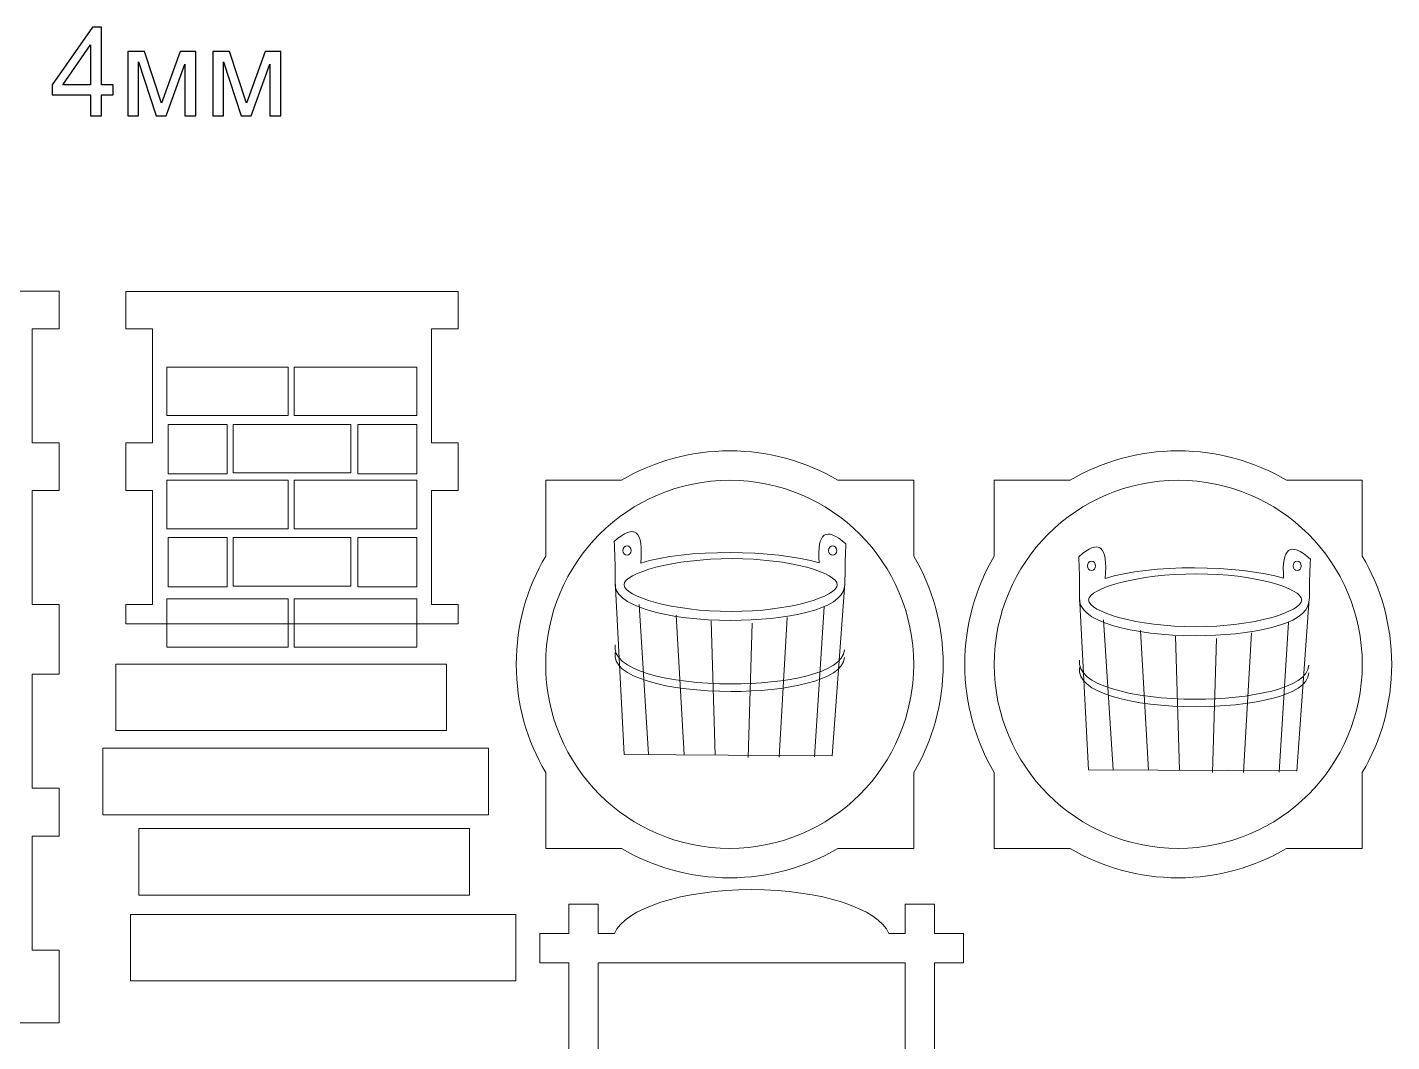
# Model space of a CAD drawing. Header units: centimetres. Extents: x -194 to -71, y -132 to -32.
# Drawn here: x -127.72 to -107.2, y -46.94 to -31.69 of the extents above; entities that cross this region are included whole.
import ezdxf

# ---------------------------------------------------------------- set-up
doc = ezdxf.new("R2010")
doc.units = ezdxf.units.CM
doc.header["$MEASUREMENT"] = 0
doc.layers.add('Layer 1', color=7, linetype='Continuous')

msp = doc.modelspace()

# ---------------------------------------------------------------- linework, layer by layer
at = {"layer": 'Layer 1', "color": 242, "lineweight": 20}
for points in [[(-125.6229, -37.52783), (-123.79784, -37.52783), (-123.79784, -36.79759), (-125.6229, -36.79759), (-125.6229, -37.52783)], [(-123.7101, -37.52783), (-121.86156, -37.52783), (-121.86156, -36.79759), (-123.7101, -36.79759), (-123.7101, -37.52783)], [(-125.60576, -38.40096), (-124.71358, -38.40096), (-124.71358, -37.66012), (-125.60576, -37.66012), (-125.60576, -38.40096)], [(-124.62491, -38.39036), (-122.85523, -38.39036), (-122.85523, -37.66012), (-124.62491, -37.66012), (-124.62491, -38.39036)], [(-122.75266, -38.40096), (-121.86048, -38.40096), (-121.86048, -37.66012), (-122.75266, -37.66012), (-122.75266, -38.40096)], [(-125.6229, -39.22911), (-123.79784, -39.22911), (-123.79784, -38.49887), (-125.6229, -38.49887), (-125.6229, -39.22911)], [(-123.7101, -39.22911), (-121.86156, -39.22911), (-121.86156, -38.49887), (-123.7101, -38.49887), (-123.7101, -39.22911)], [(-125.60576, -40.10224), (-124.71358, -40.10224), (-124.71358, -39.3614), (-125.60576, -39.3614), (-125.60576, -40.10224)], [(-124.62491, -40.09164), (-122.85523, -40.09164), (-122.85523, -39.3614), (-124.62491, -39.3614), (-124.62491, -40.09164)], [(-122.75266, -40.10224), (-121.86048, -40.10224), (-121.86048, -39.3614), (-122.75266, -39.3614), (-122.75266, -40.10224)], [(-125.6229, -41.0124), (-123.79784, -41.0124), (-123.79784, -40.28216), (-125.6229, -40.28216), (-125.6229, -41.0124)], [(-123.7101, -41.0124), (-121.86156, -41.0124), (-121.86156, -40.28216), (-123.7101, -40.28216), (-123.7101, -41.0124)]]:
    msp.add_lwpolyline(points, close=True, dxfattribs=at)
at = {"layer": 'Layer 1', "color": 250, "lineweight": 20}
for points in [[(-126.39009, -42.26379), (-121.41881, -42.26379), (-121.41881, -41.26381), (-126.39009, -41.26381), (-126.39009, -42.26379)], [(-126.58502, -43.53114), (-120.78504, -43.53114), (-120.78504, -42.53116), (-126.58502, -42.53116), (-126.58502, -43.53114)], [(-126.04365, -44.73766), (-121.07237, -44.73766), (-121.07237, -43.73768), (-126.04365, -43.73768), (-126.04365, -44.73766)], [(-126.17227, -46.02882), (-120.37229, -46.02882), (-120.37229, -45.02884), (-126.17227, -45.02884), (-126.17227, -46.02882)]]:
    msp.add_lwpolyline(points, close=True, dxfattribs=at)
for centre, ratio in [((-118.70108, -39.55819), 0.87104137), ((-115.60745, -39.55819), 0.87089872), ((-111.71475, -39.78797), 0.87104137), ((-108.62112, -39.78797), 0.87089872)]:
    msp.add_ellipse(centre, major_axis=(0, 0.0701), ratio=ratio, dxfattribs=at)
at = {"layer": 'Layer 1', "color": 250}
for points, knots in [([(-126.77231, -33.01926), (-126.77231, -33.01926), (-126.77231, -32.70124), (-126.77231, -32.70124), (-126.77231, -32.70124), (-126.77231, -32.70124), (-127.35069, -32.70124), (-127.35069, -32.70124), (-127.35069, -32.70124), (-127.35069, -32.70124), (-127.35069, -32.5506), (-127.35069, -32.5506), (-127.35069, -32.5506), (-127.35069, -32.5506), (-126.74255, -31.68767), (-126.74255, -31.68767), (-126.74255, -31.68767), (-126.74255, -31.68767), (-126.60865, -31.68767), (-126.60865, -31.68767), (-126.60865, -31.68767), (-126.60865, -31.68767), (-126.60865, -32.5506), (-126.60865, -32.5506), (-126.60865, -32.5506), (-126.60865, -32.5506), (-126.42825, -32.5506), (-126.42825, -32.5506), (-126.42825, -32.5506), (-126.42825, -32.5506), (-126.42825, -32.70124), (-126.42825, -32.70124), (-126.42825, -32.70124), (-126.42825, -32.70124), (-126.60865, -32.70124), (-126.60865, -32.70124), (-126.60865, -32.70124), (-126.60865, -32.70124), (-126.60865, -33.01926), (-126.60865, -33.01926), (-126.60865, -33.01926), (-126.60865, -33.01926), (-126.77231, -33.01926), (-126.77231, -33.01926)], [0, 0, 0, 0, 0.08333333, 0.08333333, 0.08333333, 0.08333333, 0.16666667, 0.16666667, 0.16666667, 0.16666667, 0.25, 0.25, 0.25, 0.25, 0.33333333, 0.33333333, 0.33333333, 0.33333333, 0.41666667, 0.41666667, 0.41666667, 0.41666667, 0.5, 0.5, 0.5, 0.5, 0.58333333, 0.58333333, 0.58333333, 0.58333333, 0.66666667, 0.66666667, 0.66666667, 0.66666667, 0.75, 0.75, 0.75, 0.75, 0.83333333, 0.83333333, 0.83333333, 0.83333333, 1, 1, 1, 1]), ([(-126.77231, -32.5506), (-126.77231, -32.5506), (-126.77231, -31.95145), (-126.77231, -31.95145), (-126.77231, -31.95145), (-126.77231, -31.95145), (-127.18982, -32.5506), (-127.18982, -32.5506), (-127.18982, -32.5506), (-127.18982, -32.5506), (-126.77231, -32.5506), (-126.77231, -32.5506)], [0, 0, 0, 0, 0.25, 0.25, 0.25, 0.25, 0.5, 0.5, 0.5, 0.5, 1, 1, 1, 1]), ([(-126.21035, -32.05404), (-126.21035, -32.05404), (-125.95866, -32.05404), (-125.95866, -32.05404), (-125.95866, -32.05404), (-125.95866, -32.05404), (-125.70356, -32.82646), (-125.70356, -32.82646), (-125.70356, -32.82646), (-125.70356, -32.82646), (-125.42119, -32.05404), (-125.42119, -32.05404), (-125.42119, -32.05404), (-125.42119, -32.05404), (-125.18748, -32.05404), (-125.18748, -32.05404), (-125.18748, -32.05404), (-125.18748, -32.05404), (-125.18748, -33.01926), (-125.18748, -33.01926), (-125.18748, -33.01926), (-125.18748, -33.01926), (-125.35114, -33.01926), (-125.35114, -33.01926), (-125.35114, -33.01926), (-125.35114, -33.01926), (-125.35114, -32.24219), (-125.35114, -32.24219), (-125.35114, -32.24219), (-125.35114, -32.24219), (-125.63537, -33.01926), (-125.63537, -33.01926), (-125.63537, -33.01926), (-125.63537, -33.01926), (-125.78167, -33.01926), (-125.78167, -33.01926), (-125.78167, -33.01926), (-125.78167, -33.01926), (-126.05041, -32.205), (-126.05041, -32.205), (-126.05041, -32.205), (-126.05041, -32.205), (-126.05041, -33.01926), (-126.05041, -33.01926), (-126.05041, -33.01926), (-126.05041, -33.01926), (-126.21035, -33.01926), (-126.21035, -33.01926), (-126.21035, -33.01926), (-126.21035, -33.01926), (-126.21035, -32.05404), (-126.21035, -32.05404)], [0, 0, 0, 0, 0.07142857, 0.07142857, 0.07142857, 0.07142857, 0.14285714, 0.14285714, 0.14285714, 0.14285714, 0.21428571, 0.21428571, 0.21428571, 0.21428571, 0.28571429, 0.28571429, 0.28571429, 0.28571429, 0.35714286, 0.35714286, 0.35714286, 0.35714286, 0.42857143, 0.42857143, 0.42857143, 0.42857143, 0.5, 0.5, 0.5, 0.5, 0.57142857, 0.57142857, 0.57142857, 0.57142857, 0.64285714, 0.64285714, 0.64285714, 0.64285714, 0.71428571, 0.71428571, 0.71428571, 0.71428571, 0.78571429, 0.78571429, 0.78571429, 0.78571429, 0.85714286, 0.85714286, 0.85714286, 0.85714286, 1, 1, 1, 1]), ([(-124.93177, -32.05404), (-124.93177, -32.05404), (-124.68008, -32.05404), (-124.68008, -32.05404), (-124.68008, -32.05404), (-124.68008, -32.05404), (-124.42498, -32.82646), (-124.42498, -32.82646), (-124.42498, -32.82646), (-124.42498, -32.82646), (-124.14261, -32.05404), (-124.14261, -32.05404), (-124.14261, -32.05404), (-124.14261, -32.05404), (-123.9089, -32.05404), (-123.9089, -32.05404), (-123.9089, -32.05404), (-123.9089, -32.05404), (-123.9089, -33.01926), (-123.9089, -33.01926), (-123.9089, -33.01926), (-123.9089, -33.01926), (-124.07256, -33.01926), (-124.07256, -33.01926), (-124.07256, -33.01926), (-124.07256, -33.01926), (-124.07256, -32.24219), (-124.07256, -32.24219), (-124.07256, -32.24219), (-124.07256, -32.24219), (-124.35679, -33.01926), (-124.35679, -33.01926), (-124.35679, -33.01926), (-124.35679, -33.01926), (-124.50309, -33.01926), (-124.50309, -33.01926), (-124.50309, -33.01926), (-124.50309, -33.01926), (-124.77183, -32.205), (-124.77183, -32.205), (-124.77183, -32.205), (-124.77183, -32.205), (-124.77183, -33.01926), (-124.77183, -33.01926), (-124.77183, -33.01926), (-124.77183, -33.01926), (-124.93177, -33.01926), (-124.93177, -33.01926), (-124.93177, -33.01926), (-124.93177, -33.01926), (-124.93177, -32.05404), (-124.93177, -32.05404)], [0, 0, 0, 0, 0.07142857, 0.07142857, 0.07142857, 0.07142857, 0.14285714, 0.14285714, 0.14285714, 0.14285714, 0.21428571, 0.21428571, 0.21428571, 0.21428571, 0.28571429, 0.28571429, 0.28571429, 0.28571429, 0.35714286, 0.35714286, 0.35714286, 0.35714286, 0.42857143, 0.42857143, 0.42857143, 0.42857143, 0.5, 0.5, 0.5, 0.5, 0.57142857, 0.57142857, 0.57142857, 0.57142857, 0.64285714, 0.64285714, 0.64285714, 0.64285714, 0.71428571, 0.71428571, 0.71428571, 0.71428571, 0.78571429, 0.78571429, 0.78571429, 0.78571429, 0.85714286, 0.85714286, 0.85714286, 0.85714286, 1, 1, 1, 1])]:
    msp.add_open_spline(points, degree=3, knots=knots, dxfattribs=at)
at = {"layer": 'Layer 1', "color": 250, "lineweight": 20}
for points, knots in [([(-127.24408, -35.65798), (-127.24408, -35.65798), (-132.24408, -35.65798), (-132.24408, -35.65798), (-132.24408, -35.65798), (-132.24408, -35.65798), (-132.24408, -36.22084), (-132.24408, -36.22084), (-132.24408, -36.22084), (-132.24408, -36.22084), (-131.83728, -36.22084), (-131.83728, -36.22084), (-131.83728, -36.22084), (-131.83728, -36.22084), (-131.83728, -37.93535), (-131.83728, -37.93535), (-131.83728, -37.93535), (-131.83728, -37.93535), (-132.24408, -37.93535), (-132.24408, -37.93535), (-132.24408, -37.93535), (-132.24408, -37.93535), (-132.24408, -38.65501), (-132.24408, -38.65501), (-132.24408, -38.65501), (-132.24408, -38.65501), (-131.83961, -38.65501), (-131.83961, -38.65501), (-131.83961, -38.65501), (-131.83961, -38.65501), (-131.83961, -40.36952), (-131.83961, -40.36952), (-131.83961, -40.36952), (-131.83961, -40.36952), (-132.24408, -40.36952), (-132.24408, -40.36952), (-132.24408, -40.36952), (-132.24408, -40.36952), (-132.24408, -41.41723), (-132.24408, -41.41723), (-132.24408, -41.41723), (-132.24408, -41.41723), (-131.83728, -41.41723), (-131.83728, -41.41723), (-131.83728, -41.41723), (-131.83728, -41.41723), (-131.83728, -43.13174), (-131.83728, -43.13174), (-131.83728, -43.13174), (-131.83728, -43.13174), (-132.24408, -43.13174), (-132.24408, -43.13174), (-132.24408, -43.13174), (-132.24408, -43.13174), (-132.24408, -43.8514), (-132.24408, -43.8514), (-132.24408, -43.8514), (-132.24408, -43.8514), (-131.83961, -43.8514), (-131.83961, -43.8514), (-131.83961, -43.8514), (-131.83961, -43.8514), (-131.83961, -45.56591), (-131.83961, -45.56591), (-131.83961, -45.56591), (-131.83961, -45.56591), (-132.24408, -45.56591), (-132.24408, -45.56591), (-132.24408, -45.56591), (-132.24408, -45.56591), (-132.24408, -46.65798), (-132.24408, -46.65798), (-132.24408, -46.65798), (-132.24408, -46.65798), (-127.24408, -46.65798), (-127.24408, -46.65798), (-127.24408, -46.65798), (-127.24408, -46.65798), (-127.24408, -45.56591), (-127.24408, -45.56591), (-127.24408, -45.56591), (-127.24408, -45.56591), (-127.64855, -45.56591), (-127.64855, -45.56591), (-127.64855, -45.56591), (-127.64855, -45.56591), (-127.64855, -43.8514), (-127.64855, -43.8514), (-127.64855, -43.8514), (-127.64855, -43.8514), (-127.24408, -43.8514), (-127.24408, -43.8514), (-127.24408, -43.8514), (-127.24408, -43.8514), (-127.24408, -43.13174), (-127.24408, -43.13174), (-127.24408, -43.13174), (-127.24408, -43.13174), (-127.65088, -43.13174), (-127.65088, -43.13174), (-127.65088, -43.13174), (-127.65088, -43.13174), (-127.65088, -41.41723), (-127.65088, -41.41723), (-127.65088, -41.41723), (-127.65088, -41.41723), (-127.24408, -41.41723), (-127.24408, -41.41723), (-127.24408, -41.41723), (-127.24408, -41.41723), (-127.24408, -40.64998), (-127.24408, -40.64998), (-127.24408, -40.64998), (-127.24408, -40.64998), (-127.24408, -40.36952), (-127.24408, -40.36952), (-127.24408, -40.36952), (-127.24408, -40.36952), (-127.64855, -40.36952), (-127.64855, -40.36952), (-127.64855, -40.36952), (-127.64855, -40.36952), (-127.64855, -38.65501), (-127.64855, -38.65501), (-127.64855, -38.65501), (-127.64855, -38.65501), (-127.24408, -38.65501), (-127.24408, -38.65501), (-127.24408, -38.65501), (-127.24408, -38.65501), (-127.24408, -37.93535), (-127.24408, -37.93535), (-127.24408, -37.93535), (-127.24408, -37.93535), (-127.65088, -37.93535), (-127.65088, -37.93535), (-127.65088, -37.93535), (-127.65088, -37.93535), (-127.65088, -36.22084), (-127.65088, -36.22084), (-127.65088, -36.22084), (-127.65088, -36.22084), (-127.24408, -36.22084), (-127.24408, -36.22084), (-127.24408, -36.22084), (-127.24408, -36.22084), (-127.24408, -35.65798), (-127.24408, -35.65798)], [0, 0, 0, 0, 0.02631579, 0.02631579, 0.02631579, 0.02631579, 0.05263158, 0.05263158, 0.05263158, 0.05263158, 0.07894737, 0.07894737, 0.07894737, 0.07894737, 0.10526316, 0.10526316, 0.10526316, 0.10526316, 0.13157895, 0.13157895, 0.13157895, 0.13157895, 0.15789474, 0.15789474, 0.15789474, 0.15789474, 0.18421053, 0.18421053, 0.18421053, 0.18421053, 0.21052632, 0.21052632, 0.21052632, 0.21052632, 0.23684211, 0.23684211, 0.23684211, 0.23684211, 0.26315789, 0.26315789, 0.26315789, 0.26315789, 0.28947368, 0.28947368, 0.28947368, 0.28947368, 0.31578947, 0.31578947, 0.31578947, 0.31578947, 0.34210526, 0.34210526, 0.34210526, 0.34210526, 0.36842105, 0.36842105, 0.36842105, 0.36842105, 0.39473684, 0.39473684, 0.39473684, 0.39473684, 0.42105263, 0.42105263, 0.42105263, 0.42105263, 0.44736842, 0.44736842, 0.44736842, 0.44736842, 0.47368421, 0.47368421, 0.47368421, 0.47368421, 0.5, 0.5, 0.5, 0.5, 0.52631579, 0.52631579, 0.52631579, 0.52631579, 0.55263158, 0.55263158, 0.55263158, 0.55263158, 0.57894737, 0.57894737, 0.57894737, 0.57894737, 0.60526316, 0.60526316, 0.60526316, 0.60526316, 0.63157895, 0.63157895, 0.63157895, 0.63157895, 0.65789474, 0.65789474, 0.65789474, 0.65789474, 0.68421053, 0.68421053, 0.68421053, 0.68421053, 0.71052632, 0.71052632, 0.71052632, 0.71052632, 0.73684211, 0.73684211, 0.73684211, 0.73684211, 0.76315789, 0.76315789, 0.76315789, 0.76315789, 0.78947368, 0.78947368, 0.78947368, 0.78947368, 0.81578947, 0.81578947, 0.81578947, 0.81578947, 0.84210526, 0.84210526, 0.84210526, 0.84210526, 0.86842105, 0.86842105, 0.86842105, 0.86842105, 0.89473684, 0.89473684, 0.89473684, 0.89473684, 0.92105263, 0.92105263, 0.92105263, 0.92105263, 0.94736842, 0.94736842, 0.94736842, 0.94736842, 1, 1, 1, 1]), ([(-121.24006, -35.65926), (-121.24006, -35.65926), (-126.24006, -35.65926), (-126.24006, -35.65926), (-126.24006, -35.65926), (-126.24006, -35.65926), (-126.24006, -36.22084), (-126.24006, -36.22084), (-126.24006, -36.22084), (-126.24006, -36.22084), (-125.83849, -36.22084), (-125.83849, -36.22084), (-125.83849, -36.22084), (-125.83849, -36.22084), (-125.83849, -37.93535), (-125.83849, -37.93535), (-125.83849, -37.93535), (-125.83849, -37.93535), (-126.24006, -37.93535), (-126.24006, -37.93535), (-126.24006, -37.93535), (-126.24006, -37.93535), (-126.24006, -38.65501), (-126.24006, -38.65501), (-126.24006, -38.65501), (-126.24006, -38.65501), (-125.84082, -38.65501), (-125.84082, -38.65501), (-125.84082, -38.65501), (-125.84082, -38.65501), (-125.84082, -40.36952), (-125.84082, -40.36952), (-125.84082, -40.36952), (-125.84082, -40.36952), (-126.24006, -40.36952), (-126.24006, -40.36952), (-126.24006, -40.36952), (-126.24006, -40.36952), (-126.24006, -40.65926), (-126.24006, -40.65926), (-126.24006, -40.65926), (-126.24006, -40.65926), (-121.24006, -40.65926), (-121.24006, -40.65926), (-121.24006, -40.65926), (-121.24006, -40.65926), (-121.24006, -40.36952), (-121.24006, -40.36952), (-121.24006, -40.36952), (-121.24006, -40.36952), (-121.64457, -40.36952), (-121.64457, -40.36952), (-121.64457, -40.36952), (-121.64457, -40.36952), (-121.64457, -38.65501), (-121.64457, -38.65501), (-121.64457, -38.65501), (-121.64457, -38.65501), (-121.24006, -38.65501), (-121.24006, -38.65501), (-121.24006, -38.65501), (-121.24006, -38.65501), (-121.24006, -37.93535), (-121.24006, -37.93535), (-121.24006, -37.93535), (-121.24006, -37.93535), (-121.64457, -37.93535), (-121.64457, -37.93535), (-121.64457, -37.93535), (-121.64457, -37.93535), (-121.64457, -36.22084), (-121.64457, -36.22084), (-121.64457, -36.22084), (-121.64457, -36.22084), (-121.24006, -36.22084), (-121.24006, -36.22084), (-121.24006, -36.22084), (-121.24006, -36.22084), (-121.24006, -35.65926), (-121.24006, -35.65926)], [0, 0, 0, 0, 0.04761905, 0.04761905, 0.04761905, 0.04761905, 0.0952381, 0.0952381, 0.0952381, 0.0952381, 0.14285714, 0.14285714, 0.14285714, 0.14285714, 0.19047619, 0.19047619, 0.19047619, 0.19047619, 0.23809524, 0.23809524, 0.23809524, 0.23809524, 0.28571429, 0.28571429, 0.28571429, 0.28571429, 0.33333333, 0.33333333, 0.33333333, 0.33333333, 0.38095238, 0.38095238, 0.38095238, 0.38095238, 0.42857143, 0.42857143, 0.42857143, 0.42857143, 0.47619048, 0.47619048, 0.47619048, 0.47619048, 0.52380952, 0.52380952, 0.52380952, 0.52380952, 0.57142857, 0.57142857, 0.57142857, 0.57142857, 0.61904762, 0.61904762, 0.61904762, 0.61904762, 0.66666667, 0.66666667, 0.66666667, 0.66666667, 0.71428571, 0.71428571, 0.71428571, 0.71428571, 0.76190476, 0.76190476, 0.76190476, 0.76190476, 0.80952381, 0.80952381, 0.80952381, 0.80952381, 0.85714286, 0.85714286, 0.85714286, 0.85714286, 0.9047619, 0.9047619, 0.9047619, 0.9047619, 1, 1, 1, 1]), ([(-115.42286, -39.99582), (-115.42286, -39.99582), (-115.42302, -39.998), (-115.42302, -39.998), (-115.42302, -39.998), (-115.42316, -40.01686), (-115.42328, -40.03603), (-115.42337, -40.05553), (-115.42337, -40.05553), (-115.42337, -40.05553), (-115.42711, -40.05449), (-115.42711, -40.05449), (-115.42711, -40.05449), (-115.42711, -40.05449), (-115.61468, -42.64281), (-115.61468, -42.64281), (-115.61468, -42.64281), (-115.61468, -42.64281), (-118.74473, -42.62471), (-118.74473, -42.62471), (-118.74473, -42.62471), (-118.74473, -42.62471), (-118.87901, -40.01955), (-118.87901, -40.01955), (-118.87901, -40.01955), (-118.88026, -39.76467), (-118.88519, -39.56491), (-118.89378, -39.42025), (-118.89378, -39.42025), (-118.58281, -39.14488), (-118.44996, -39.25394), (-118.49526, -39.74742), (-118.49526, -39.74742), (-118.49526, -39.74742), (-118.4953, -39.74747), (-118.4953, -39.74747), (-118.4953, -39.74747), (-117.82622, -39.52545), (-116.47699, -39.54457), (-115.81041, -39.74393), (-115.81041, -39.74393), (-115.84501, -39.28431), (-115.71109, -39.18837), (-115.4086, -39.45623), (-115.4086, -39.45623), (-115.41651, -39.5893), (-115.42131, -39.76902), (-115.423, -39.99538), (-115.423, -39.99538), (-115.423, -39.99538), (-115.42286, -39.99582), (-115.42286, -39.99582)], [0, 0, 0, 0, 0.07142857, 0.07142857, 0.07142857, 0.07142857, 0.14285714, 0.14285714, 0.14285714, 0.14285714, 0.21428571, 0.21428571, 0.21428571, 0.21428571, 0.28571429, 0.28571429, 0.28571429, 0.28571429, 0.35714286, 0.35714286, 0.35714286, 0.35714286, 0.42857143, 0.42857143, 0.42857143, 0.42857143, 0.5, 0.5, 0.5, 0.5, 0.57142857, 0.57142857, 0.57142857, 0.57142857, 0.64285714, 0.64285714, 0.64285714, 0.64285714, 0.71428571, 0.71428571, 0.71428571, 0.71428571, 0.78571429, 0.78571429, 0.78571429, 0.78571429, 0.85714286, 0.85714286, 0.85714286, 0.85714286, 1, 1, 1, 1]), ([(-108.43653, -40.2256), (-108.43653, -40.2256), (-108.43669, -40.22778), (-108.43669, -40.22778), (-108.43669, -40.22778), (-108.43683, -40.24664), (-108.43695, -40.26581), (-108.43704, -40.28531), (-108.43704, -40.28531), (-108.43704, -40.28531), (-108.44078, -40.28427), (-108.44078, -40.28427), (-108.44078, -40.28427), (-108.44078, -40.28427), (-108.62835, -42.87259), (-108.62835, -42.87259), (-108.62835, -42.87259), (-108.62835, -42.87259), (-111.7584, -42.85449), (-111.7584, -42.85449), (-111.7584, -42.85449), (-111.7584, -42.85449), (-111.89268, -40.24933), (-111.89268, -40.24933), (-111.89268, -40.24933), (-111.89393, -39.99445), (-111.89886, -39.79469), (-111.90745, -39.65003), (-111.90745, -39.65003), (-111.59648, -39.37466), (-111.46363, -39.48372), (-111.50893, -39.9772), (-111.50893, -39.9772), (-111.50893, -39.9772), (-111.50897, -39.97725), (-111.50897, -39.97725), (-111.50897, -39.97725), (-110.83989, -39.75523), (-109.49066, -39.77435), (-108.82408, -39.97371), (-108.82408, -39.97371), (-108.85868, -39.51409), (-108.72476, -39.41815), (-108.42227, -39.68601), (-108.42227, -39.68601), (-108.43018, -39.81908), (-108.43498, -39.9988), (-108.43667, -40.22516), (-108.43667, -40.22516), (-108.43667, -40.22516), (-108.43653, -40.2256), (-108.43653, -40.2256)], [0, 0, 0, 0, 0.07142857, 0.07142857, 0.07142857, 0.07142857, 0.14285714, 0.14285714, 0.14285714, 0.14285714, 0.21428571, 0.21428571, 0.21428571, 0.21428571, 0.28571429, 0.28571429, 0.28571429, 0.28571429, 0.35714286, 0.35714286, 0.35714286, 0.35714286, 0.42857143, 0.42857143, 0.42857143, 0.42857143, 0.5, 0.5, 0.5, 0.5, 0.57142857, 0.57142857, 0.57142857, 0.57142857, 0.64285714, 0.64285714, 0.64285714, 0.64285714, 0.71428571, 0.71428571, 0.71428571, 0.71428571, 0.78571429, 0.78571429, 0.78571429, 0.78571429, 0.85714286, 0.85714286, 0.85714286, 0.85714286, 1, 1, 1, 1])]:
    msp.add_open_spline(points, degree=3, knots=knots, dxfattribs=at)
at = {"layer": 'Layer 1', "color": 250, "lineweight": 9}
for points, knots in [([(-114.3887, -42.89672), (-114.10729, -42.41935), (-113.94585, -41.86282), (-113.94585, -41.26857), (-113.94585, -41.26857), (-113.94585, -40.67432), (-114.10729, -40.11779), (-114.3887, -39.64042), (-114.3887, -39.64042), (-114.3887, -39.64042), (-114.38869, -38.50075), (-114.38869, -38.50075), (-114.38869, -38.50075), (-114.38869, -38.50075), (-115.52838, -38.50075), (-115.52838, -38.50075), (-115.52838, -38.50075), (-116.00574, -38.21934), (-116.56228, -38.0579), (-117.15652, -38.0579), (-117.15652, -38.0579), (-117.75076, -38.0579), (-118.3073, -38.21934), (-118.78467, -38.50075), (-118.78467, -38.50075), (-118.78467, -38.50075), (-119.92434, -38.50075), (-119.92434, -38.50075), (-119.92434, -38.50075), (-119.92434, -38.50075), (-119.92434, -39.64041), (-119.92434, -39.64041), (-119.92434, -39.64041), (-120.20575, -40.1178), (-120.36718, -40.67432), (-120.36718, -41.26857), (-120.36718, -41.26857), (-120.36719, -41.86281), (-120.20575, -42.41936), (-119.92434, -42.89672), (-119.92434, -42.89672), (-119.92434, -42.89672), (-119.92434, -44.03639), (-119.92434, -44.03639), (-119.92434, -44.03639), (-119.92434, -44.03639), (-118.78467, -44.03639), (-118.78467, -44.03639), (-118.78467, -44.03639), (-118.3073, -44.31779), (-117.75076, -44.47924), (-117.15652, -44.47924), (-117.15652, -44.47924), (-116.56228, -44.47924), (-116.00574, -44.3178), (-115.52837, -44.03639), (-115.52837, -44.03639), (-115.52837, -44.03639), (-114.3887, -44.03639), (-114.3887, -44.03639), (-114.3887, -44.03639), (-114.3887, -44.03639), (-114.3887, -42.89672), (-114.3887, -42.89672)], [0, 0, 0, 0, 0.05882353, 0.05882353, 0.05882353, 0.05882353, 0.11764706, 0.11764706, 0.11764706, 0.11764706, 0.17647059, 0.17647059, 0.17647059, 0.17647059, 0.23529412, 0.23529412, 0.23529412, 0.23529412, 0.29411765, 0.29411765, 0.29411765, 0.29411765, 0.35294118, 0.35294118, 0.35294118, 0.35294118, 0.41176471, 0.41176471, 0.41176471, 0.41176471, 0.47058824, 0.47058824, 0.47058824, 0.47058824, 0.52941176, 0.52941176, 0.52941176, 0.52941176, 0.58823529, 0.58823529, 0.58823529, 0.58823529, 0.64705882, 0.64705882, 0.64705882, 0.64705882, 0.70588235, 0.70588235, 0.70588235, 0.70588235, 0.76470588, 0.76470588, 0.76470588, 0.76470588, 0.82352941, 0.82352941, 0.82352941, 0.82352941, 0.88235294, 0.88235294, 0.88235294, 0.88235294, 1, 1, 1, 1]), ([(-107.64156, -42.89672), (-107.36015, -42.41935), (-107.19871, -41.86282), (-107.19871, -41.26857), (-107.19871, -41.26857), (-107.19871, -40.67432), (-107.36015, -40.11779), (-107.64156, -39.64042), (-107.64156, -39.64042), (-107.64156, -39.64042), (-107.64155, -38.50075), (-107.64155, -38.50075), (-107.64155, -38.50075), (-107.64155, -38.50075), (-108.78124, -38.50075), (-108.78124, -38.50075), (-108.78124, -38.50075), (-109.2586, -38.21934), (-109.81514, -38.0579), (-110.40938, -38.0579), (-110.40938, -38.0579), (-111.00362, -38.0579), (-111.56016, -38.21934), (-112.03753, -38.50075), (-112.03753, -38.50075), (-112.03753, -38.50075), (-113.1772, -38.50075), (-113.1772, -38.50075), (-113.1772, -38.50075), (-113.1772, -38.50075), (-113.1772, -39.64041), (-113.1772, -39.64041), (-113.1772, -39.64041), (-113.45861, -40.1178), (-113.62004, -40.67432), (-113.62004, -41.26857), (-113.62004, -41.26857), (-113.62005, -41.86281), (-113.45861, -42.41936), (-113.1772, -42.89672), (-113.1772, -42.89672), (-113.1772, -42.89672), (-113.1772, -44.03639), (-113.1772, -44.03639), (-113.1772, -44.03639), (-113.1772, -44.03639), (-112.03753, -44.03639), (-112.03753, -44.03639), (-112.03753, -44.03639), (-111.56016, -44.31779), (-111.00362, -44.47924), (-110.40938, -44.47924), (-110.40938, -44.47924), (-109.81514, -44.47924), (-109.2586, -44.3178), (-108.78123, -44.03639), (-108.78123, -44.03639), (-108.78123, -44.03639), (-107.64156, -44.03639), (-107.64156, -44.03639), (-107.64156, -44.03639), (-107.64156, -44.03639), (-107.64156, -42.89672), (-107.64156, -42.89672)], [0, 0, 0, 0, 0.05882353, 0.05882353, 0.05882353, 0.05882353, 0.11764706, 0.11764706, 0.11764706, 0.11764706, 0.17647059, 0.17647059, 0.17647059, 0.17647059, 0.23529412, 0.23529412, 0.23529412, 0.23529412, 0.29411765, 0.29411765, 0.29411765, 0.29411765, 0.35294118, 0.35294118, 0.35294118, 0.35294118, 0.41176471, 0.41176471, 0.41176471, 0.41176471, 0.47058824, 0.47058824, 0.47058824, 0.47058824, 0.52941176, 0.52941176, 0.52941176, 0.52941176, 0.58823529, 0.58823529, 0.58823529, 0.58823529, 0.64705882, 0.64705882, 0.64705882, 0.64705882, 0.70588235, 0.70588235, 0.70588235, 0.70588235, 0.76470588, 0.76470588, 0.76470588, 0.76470588, 0.82352941, 0.82352941, 0.82352941, 0.82352941, 0.88235294, 0.88235294, 0.88235294, 0.88235294, 1, 1, 1, 1]), ([(-114.3887, -41.26857), (-114.3887, -39.73995), (-115.62789, -38.50075), (-117.15652, -38.50075), (-117.15652, -38.50075), (-118.68515, -38.50075), (-119.92434, -39.73995), (-119.92434, -41.26857), (-119.92434, -41.26857), (-119.92434, -42.79719), (-118.68515, -44.03639), (-117.15652, -44.03639), (-117.15652, -44.03639), (-115.62789, -44.03639), (-114.3887, -42.79719), (-114.3887, -41.26857)], [0, 0, 0, 0, 0.2, 0.2, 0.2, 0.2, 0.4, 0.4, 0.4, 0.4, 0.6, 0.6, 0.6, 0.6, 1, 1, 1, 1]), ([(-107.64156, -41.26857), (-107.64156, -39.73995), (-108.88075, -38.50075), (-110.40938, -38.50075), (-110.40938, -38.50075), (-111.93801, -38.50075), (-113.1772, -39.73995), (-113.1772, -41.26857), (-113.1772, -41.26857), (-113.1772, -42.79719), (-111.93801, -44.03639), (-110.40938, -44.03639), (-110.40938, -44.03639), (-108.88075, -44.03639), (-107.64156, -42.79719), (-107.64156, -41.26857)], [0, 0, 0, 0, 0.2, 0.2, 0.2, 0.2, 0.4, 0.4, 0.4, 0.4, 0.6, 0.6, 0.6, 0.6, 1, 1, 1, 1]), ([(-120.01394, -45.31682), (-120.01394, -45.31682), (-119.57419, -45.31682), (-119.57419, -45.31682), (-119.57419, -45.31682), (-119.57419, -45.31682), (-119.57419, -44.8771), (-119.57419, -44.8771), (-119.57419, -44.8771), (-119.57419, -44.8771), (-119.13445, -44.8771), (-119.13445, -44.8771), (-119.13445, -44.8771), (-119.13445, -44.8771), (-119.13445, -45.31682), (-119.13445, -45.31682), (-119.13445, -45.31682), (-119.13445, -45.31682), (-118.88945, -45.31682), (-118.88945, -45.31682), (-118.88945, -45.31682), (-118.73353, -44.94314), (-117.86901, -44.65721), (-116.82582, -44.65721), (-116.82582, -44.65721), (-115.78263, -44.65721), (-114.91811, -44.94314), (-114.76219, -45.31682), (-114.76219, -45.31682), (-114.76219, -45.31682), (-114.51719, -45.31682), (-114.51719, -45.31682), (-114.51719, -45.31682), (-114.51719, -45.31682), (-114.51719, -44.8771), (-114.51719, -44.8771), (-114.51719, -44.8771), (-114.51719, -44.8771), (-114.07745, -44.8771), (-114.07745, -44.8771), (-114.07745, -44.8771), (-114.07745, -44.8771), (-114.07745, -45.31682), (-114.07745, -45.31682), (-114.07745, -45.31682), (-114.07745, -45.31682), (-113.63772, -45.31682), (-113.63772, -45.31682), (-113.63772, -45.31682), (-113.63772, -45.31682), (-113.63772, -45.75656), (-113.63772, -45.75656), (-113.63772, -45.75656), (-113.63772, -45.75656), (-114.07745, -45.75656), (-114.07745, -45.75656), (-114.07745, -45.75656), (-114.07745, -45.75656), (-114.07745, -50.37382), (-114.07745, -50.37382), (-114.07745, -50.37382), (-114.07745, -50.37382), (-113.63772, -50.37382), (-113.63772, -50.37382), (-113.63772, -50.37382), (-113.63772, -50.37382), (-113.63772, -50.81356), (-113.63772, -50.81356), (-113.63772, -50.81356), (-113.63772, -50.81356), (-114.07745, -50.81356), (-114.07745, -50.81356), (-114.07745, -50.81356), (-114.07745, -50.81356), (-114.07745, -51.25332), (-114.07745, -51.25332), (-114.07745, -51.25332), (-114.07745, -51.25332), (-114.51719, -51.25332), (-114.51719, -51.25332), (-114.51719, -51.25332), (-114.51719, -51.25332), (-114.51719, -50.81356), (-114.51719, -50.81356), (-114.51719, -50.81356), (-114.51719, -50.81356), (-119.13445, -50.81356), (-119.13445, -50.81356), (-119.13445, -50.81356), (-119.13445, -50.81356), (-119.13445, -51.25332), (-119.13445, -51.25332), (-119.13445, -51.25332), (-119.13445, -51.25332), (-119.57419, -51.25332), (-119.57419, -51.25332), (-119.57419, -51.25332), (-119.57419, -51.25332), (-119.57419, -50.81356), (-119.57419, -50.81356), (-119.57419, -50.81356), (-119.57419, -50.81356), (-120.01394, -50.81356), (-120.01394, -50.81356), (-120.01394, -50.81356), (-120.01394, -50.81356), (-120.01394, -50.37382), (-120.01394, -50.37382), (-120.01394, -50.37382), (-120.01394, -50.37382), (-119.57419, -50.37382), (-119.57419, -50.37382), (-119.57419, -50.37382), (-119.57419, -50.37382), (-119.57419, -45.75656), (-119.57419, -45.75656), (-119.57419, -45.75656), (-119.57419, -45.75656), (-120.01394, -45.75656), (-120.01394, -45.75656), (-120.01394, -45.75656), (-120.01394, -45.75656), (-120.01394, -45.31682), (-120.01394, -45.31682)], [0, 0, 0, 0, 0.03125, 0.03125, 0.03125, 0.03125, 0.0625, 0.0625, 0.0625, 0.0625, 0.09375, 0.09375, 0.09375, 0.09375, 0.125, 0.125, 0.125, 0.125, 0.15625, 0.15625, 0.15625, 0.15625, 0.1875, 0.1875, 0.1875, 0.1875, 0.21875, 0.21875, 0.21875, 0.21875, 0.25, 0.25, 0.25, 0.25, 0.28125, 0.28125, 0.28125, 0.28125, 0.3125, 0.3125, 0.3125, 0.3125, 0.34375, 0.34375, 0.34375, 0.34375, 0.375, 0.375, 0.375, 0.375, 0.40625, 0.40625, 0.40625, 0.40625, 0.4375, 0.4375, 0.4375, 0.4375, 0.46875, 0.46875, 0.46875, 0.46875, 0.5, 0.5, 0.5, 0.5, 0.53125, 0.53125, 0.53125, 0.53125, 0.5625, 0.5625, 0.5625, 0.5625, 0.59375, 0.59375, 0.59375, 0.59375, 0.625, 0.625, 0.625, 0.625, 0.65625, 0.65625, 0.65625, 0.65625, 0.6875, 0.6875, 0.6875, 0.6875, 0.71875, 0.71875, 0.71875, 0.71875, 0.75, 0.75, 0.75, 0.75, 0.78125, 0.78125, 0.78125, 0.78125, 0.8125, 0.8125, 0.8125, 0.8125, 0.84375, 0.84375, 0.84375, 0.84375, 0.875, 0.875, 0.875, 0.875, 0.90625, 0.90625, 0.90625, 0.90625, 0.9375, 0.9375, 0.9375, 0.9375, 1, 1, 1, 1]), ([(-114.51719, -45.75656), (-114.51719, -45.75656), (-119.13445, -45.75656), (-119.13445, -45.75656), (-119.13445, -45.75656), (-119.13445, -45.75656), (-119.13445, -50.37382), (-119.13445, -50.37382), (-119.13445, -50.37382), (-119.13445, -50.37382), (-114.51719, -50.37382), (-114.51719, -50.37382), (-114.51719, -50.37382), (-114.51719, -50.37382), (-114.51719, -45.75656), (-114.51719, -45.75656)], [0, 0, 0, 0, 0.2, 0.2, 0.2, 0.2, 0.4, 0.4, 0.4, 0.4, 0.6, 0.6, 0.6, 0.6, 1, 1, 1, 1])]:
    msp.add_open_spline(points, degree=3, knots=knots, dxfattribs=at)
at = {"layer": 'Layer 1', "color": 242, "lineweight": 20}
for points, knots in [([(-117.12212, -39.67806), (-118.00782, -39.67806), (-118.74582, -39.89707), (-118.74582, -40.07088), (-118.74582, -40.07088), (-118.74582, -40.24469), (-118.0221, -40.47389), (-117.13641, -40.47389), (-117.13641, -40.47389), (-116.25071, -40.47389), (-115.53842, -40.24469), (-115.53842, -40.07088), (-115.53842, -40.07088), (-115.53842, -39.89707), (-116.23643, -39.67806), (-117.12212, -39.67806)], [0, 0, 0, 0, 0.2, 0.2, 0.2, 0.2, 0.4, 0.4, 0.4, 0.4, 0.6, 0.6, 0.6, 0.6, 1, 1, 1, 1]), ([(-115.43026, -40.09795), (-115.45576, -40.44979), (-116.32978, -40.60839), (-117.13876, -40.60781), (-117.13876, -40.60781), (-118.07008, -40.60715), (-118.94753, -40.39521), (-118.87901, -40.01955)], [0, 0, 0, 0, 0.33333333, 0.33333333, 0.33333333, 0.33333333, 1, 1, 1, 1]), ([(-110.13579, -39.90784), (-111.02149, -39.90784), (-111.75949, -40.12685), (-111.75949, -40.30066), (-111.75949, -40.30066), (-111.75949, -40.47447), (-111.03577, -40.70367), (-110.15008, -40.70367), (-110.15008, -40.70367), (-109.26438, -40.70367), (-108.55209, -40.47447), (-108.55209, -40.30066), (-108.55209, -40.30066), (-108.55209, -40.12685), (-109.2501, -39.90784), (-110.13579, -39.90784)], [0, 0, 0, 0, 0.2, 0.2, 0.2, 0.2, 0.4, 0.4, 0.4, 0.4, 0.6, 0.6, 0.6, 0.6, 1, 1, 1, 1]), ([(-108.44393, -40.32773), (-108.46943, -40.67957), (-109.34345, -40.83817), (-110.15243, -40.83759), (-110.15243, -40.83759), (-111.08375, -40.83693), (-111.9612, -40.62499), (-111.89268, -40.24933)], [0, 0, 0, 0, 0.33333333, 0.33333333, 0.33333333, 0.33333333, 1, 1, 1, 1]), ([(-115.43026, -41.05283), (-115.45576, -41.40467), (-116.32978, -41.56327), (-117.13876, -41.5627), (-117.13876, -41.5627), (-118.07008, -41.56203), (-118.94753, -41.35009), (-118.87901, -40.97443)], [0, 0, 0, 0, 0.33333333, 0.33333333, 0.33333333, 0.33333333, 1, 1, 1, 1]), ([(-115.43026, -41.16689), (-115.45576, -41.51874), (-116.32978, -41.67734), (-117.13876, -41.67676), (-117.13876, -41.67676), (-118.07008, -41.67609), (-118.94753, -41.46415), (-118.87901, -41.0885)], [0, 0, 0, 0, 0.33333333, 0.33333333, 0.33333333, 0.33333333, 1, 1, 1, 1]), ([(-108.44393, -41.28261), (-108.46943, -41.63445), (-109.34345, -41.79305), (-110.15243, -41.79248), (-110.15243, -41.79248), (-111.08375, -41.79181), (-111.9612, -41.57987), (-111.89268, -41.20421)], [0, 0, 0, 0, 0.33333333, 0.33333333, 0.33333333, 0.33333333, 1, 1, 1, 1]), ([(-108.44393, -41.39667), (-108.46943, -41.74852), (-109.34345, -41.90712), (-110.15243, -41.90654), (-110.15243, -41.90654), (-111.08375, -41.90587), (-111.9612, -41.69393), (-111.89268, -41.31828)], [0, 0, 0, 0, 0.33333333, 0.33333333, 0.33333333, 0.33333333, 1, 1, 1, 1])]:
    msp.add_open_spline(points, degree=3, knots=knots, dxfattribs=at)
for points in [[(-118.51853, -40.36781), (-118.51853, -40.36781), (-118.3772, -42.62684), (-118.3772, -42.62684)], [(-115.7376, -40.40251), (-115.7376, -40.40251), (-115.87894, -42.66153), (-115.87894, -42.66153)], [(-117.9639, -40.53014), (-117.9639, -40.53014), (-117.84188, -42.62993), (-117.84188, -42.62993)], [(-117.43532, -40.61428), (-117.43532, -40.61428), (-117.3762, -42.63262), (-117.3762, -42.63262)], [(-116.29223, -40.56483), (-116.29223, -40.56483), (-116.41426, -42.66462), (-116.41426, -42.66462)], [(-111.5322, -40.59759), (-111.5322, -40.59759), (-111.39087, -42.85662), (-111.39087, -42.85662)], [(-108.75127, -40.63229), (-108.75127, -40.63229), (-108.89261, -42.89131), (-108.89261, -42.89131)], [(-116.82082, -40.64897), (-116.82082, -40.64897), (-116.87994, -42.66732), (-116.87994, -42.66732)], [(-110.97757, -40.75992), (-110.97757, -40.75992), (-110.85555, -42.85971), (-110.85555, -42.85971)], [(-109.3059, -40.79461), (-109.3059, -40.79461), (-109.42793, -42.8944), (-109.42793, -42.8944)], [(-110.44899, -40.84406), (-110.44899, -40.84406), (-110.38987, -42.8624), (-110.38987, -42.8624)], [(-109.83449, -40.87875), (-109.83449, -40.87875), (-109.89361, -42.8971), (-109.89361, -42.8971)]]:
    msp.add_open_spline(points, degree=3, dxfattribs=at)

doc.saveas('drawing.dxf')
